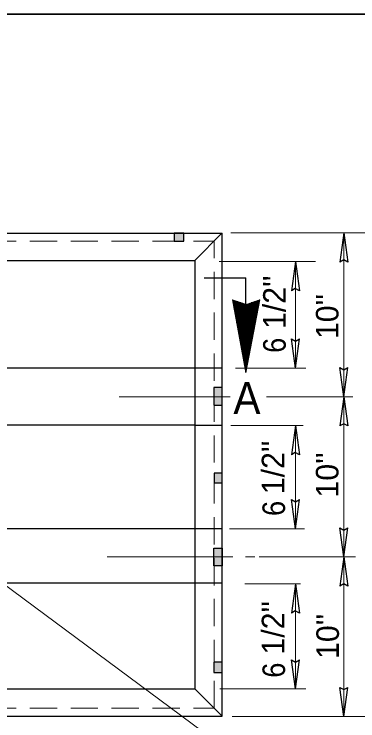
# Model space of a CAD drawing. Extents: x 139 to 512, y -134 to 135.
# Drawn here: x 203.89 to 223.18, y 48.82 to 88.47 of the extents above; entities that cross this region are included whole.
import ezdxf

# ---------------------------------------------------------------- set-up
doc = ezdxf.new("R2010")
doc.units = 0
doc.header["$LTSCALE"] = 0.51
doc.linetypes.add('MEDIUM_DASHED', pattern=[4.5, 3, -1.5])
doc.layers.add('1', color=7, linetype='Continuous', lineweight=13)

msp = doc.modelspace()

# ---------------------------------------------------------------- hatches: boundary and pattern name
at = {"layer": '1'}
for points in [[(212.8688, 75.7259), (213.4122, 75.7259), (213.4122, 76.1752), (212.8688, 76.1752)], [(215.1012, 66.5294), (215.5722, 66.5294), (215.5722, 67.5198), (215.1012, 67.5198)], [(215.5549, 62.1662), (215.5549, 62.716), (215.1068, 62.716), (215.1068, 62.1662)], [(215.1012, 58.5089), (215.5722, 58.5089), (215.5722, 57.517), (215.1012, 57.517)], [(215.1012, 51.5227), (215.5546, 51.5227), (215.5546, 52.1054), (215.1012, 52.1054)]]:
    msp.add_hatch(color=256, dxfattribs=at).paths.add_polyline_path(points)

# ---------------------------------------------------------------- linework, layer by layer
at = {"layer": '1', "lineweight": 35}
msp.add_line((174.5314, 88.4688), (499.5068, 88.4688), dxfattribs=at)
at = {"layer": '1', "lineweight": 25}
for p, q in [((188.2516, 76.18), (215.5564, 76.18)), ((214.0313, 74.653), (215.5467, 76.1707)), ((215.5564, 49.0847), (215.5564, 76.18)), ((222.3908, 76.1932), (222.1654, 74.5529)), ((222.3908, 76.1932), (222.6158, 74.5529)), ((189.7774, 74.653), (214.0414, 74.653)), ((214.0414, 50.6114), (214.0414, 74.653)), ((219.6724, 74.5829), (219.4463, 72.943)), ((219.6724, 74.5829), (219.8974, 72.943)), ((214.5496, 73.6792), (216.8971, 73.6792)), ((216.8971, 68.9755), (216.8971, 73.6792)), ((219.6736, 68.6042), (219.4482, 70.2445)), ((219.6736, 68.6042), (219.8989, 70.2445)), ((189.7774, 68.6238), (214.0414, 68.6238)), ((222.3919, 67.0012), (222.1669, 68.6414)), ((222.3919, 67.0012), (222.6181, 68.6414)), ((222.3908, 67.0007), (222.1654, 65.3609)), ((222.3908, 67.0007), (222.6158, 65.3609)), ((189.7774, 65.4179), (214.0414, 65.4179)), ((219.6724, 65.3852), (219.4463, 63.745)), ((219.6724, 65.3852), (219.8974, 63.745)), ((219.6736, 59.5994), (219.4482, 61.2392)), ((219.6736, 59.5994), (219.8989, 61.2392)), ((189.7774, 59.6174), (214.0414, 59.6174)), ((222.3919, 58.012), (222.1669, 59.6519)), ((222.3919, 58.012), (222.6181, 59.6519)), ((222.3908, 58.0112), (222.1654, 56.3714)), ((222.3908, 58.0112), (222.6158, 56.3714)), ((189.7774, 56.5645), (214.0414, 56.5645)), ((219.6724, 56.5019), (219.4463, 54.8612)), ((219.6724, 56.5019), (219.8974, 54.8612)), ((219.6736, 50.6054), (219.4482, 52.2452)), ((219.6736, 50.6054), (219.8989, 52.2452)), ((189.7774, 50.6114), (214.0414, 50.6114)), ((214.0568, 50.6043), (215.5576, 49.0735)), ((222.3919, 49.057), (222.1669, 50.6965)), ((222.3919, 49.057), (222.6181, 50.6965)), ((188.2516, 49.0847), (215.5564, 49.0847))]:
    msp.add_line(p, q, dxfattribs=at)
at = {"layer": '1'}
for p, q in [((216.0571, 76.1935), (225.7504, 76.1935)), ((222.3916, 67.0007), (222.3916, 76.1935)), ((215.3989, 74.5829), (220.8102, 74.5829)), ((219.6728, 68.6039), (219.6728, 74.5829)), ((216.1437, 72.4334), (216.1696, 72.4334)), ((216.1493, 72.4034), (216.2599, 72.4034)), ((216.1546, 72.373), (216.3511, 72.373)), ((216.1602, 72.343), (216.4422, 72.343)), ((216.1658, 72.313), (216.5329, 72.313)), ((216.1666, 72.4338), (216.1666, 72.307)), ((216.1714, 72.283), (216.6241, 72.283)), ((216.1767, 72.2527), (216.7152, 72.2527)), ((216.1823, 72.2227), (216.8063, 72.2227)), ((216.1879, 72.1927), (216.8971, 72.1927)), ((216.1966, 72.4237), (216.1966, 72.1424)), ((216.2269, 72.4142), (216.2269, 71.9785)), ((216.2569, 72.4042), (216.2569, 71.8139)), ((216.2869, 72.394), (216.2869, 71.6492)), ((216.3169, 72.3839), (216.3169, 71.4854)), ((216.3473, 72.3742), (216.3473, 71.3208)), ((216.3773, 72.364), (216.3773, 71.1562)), ((216.4073, 72.3547), (216.4073, 70.9927)), ((216.4373, 72.3449), (216.4373, 70.828)), ((216.4677, 72.3347), (216.4677, 70.6634)), ((216.4977, 72.3247), (216.4977, 70.4995)), ((216.5277, 72.3145), (216.5277, 70.3349)), ((216.5577, 72.3047), (216.5577, 70.1702)), ((216.5881, 72.2947), (216.5881, 70.0064)), ((216.6181, 72.2849), (216.6181, 69.8418)), ((216.6481, 72.2747), (216.6481, 69.6775)), ((216.6781, 72.265), (216.6781, 69.5132)), ((216.7084, 72.2549), (216.7084, 69.3487)), ((216.7384, 72.2447), (216.7384, 69.1847)), ((216.7684, 72.2347), (216.7684, 69.0205)), ((216.7984, 72.2253), (216.7984, 68.8559)), ((216.8288, 72.2152), (216.8288, 68.6917)), ((216.8588, 72.205), (216.8588, 68.5274)), ((216.8888, 72.1949), (216.8888, 68.3627)), ((216.9188, 72.1855), (216.9188, 68.4712)), ((216.9387, 72.1927), (217.6253, 72.1927)), ((216.9492, 72.1964), (216.9492, 68.6294)), ((216.9792, 72.2065), (216.9792, 68.788)), ((217.0092, 72.217), (217.0092, 68.9467)), ((217.0261, 72.2227), (217.6313, 72.2227)), ((217.0392, 72.2272), (217.0392, 69.1052)), ((217.0696, 72.2377), (217.0696, 69.2639)), ((217.0996, 72.2485), (217.0996, 69.4225)), ((217.1127, 72.2527), (217.6369, 72.2527)), ((217.1296, 72.259), (217.1296, 69.5807)), ((217.1596, 72.2687), (217.1596, 69.7394)), ((217.1899, 72.2793), (217.1899, 69.8984)), ((217.1997, 72.283), (217.6426, 72.283)), ((217.2199, 72.2897), (217.2199, 70.0567)), ((217.2499, 72.3007), (217.2499, 70.2152)), ((217.2799, 72.3107), (217.2799, 70.3739)), ((217.2871, 72.313), (217.6486, 72.313)), ((217.3103, 72.3209), (217.3103, 70.5329)), ((217.3403, 72.3314), (217.3403, 70.6915)), ((217.3703, 72.3415), (217.3703, 70.8502)), ((217.3741, 72.343), (217.6542, 72.343)), ((217.4003, 72.352), (217.4003, 71.0084)), ((217.4307, 72.3629), (217.4307, 71.167)), ((217.4607, 72.373), (217.4607, 71.326)), ((217.4614, 72.373), (217.6602, 72.373)), ((217.4907, 72.3832), (217.4907, 71.4843)), ((217.5207, 72.3937), (217.5207, 71.6429)), ((217.5481, 72.4034), (217.6654, 72.4034)), ((217.5511, 72.4042), (217.5511, 71.8015)), ((217.5811, 72.415), (217.5811, 71.9597)), ((217.6111, 72.4252), (217.6111, 72.1187)), ((217.6351, 72.4334), (217.6711, 72.4334)), ((217.6411, 72.4352), (217.6411, 72.2774)), ((217.6714, 72.4458), (217.6714, 72.4357)), ((216.1936, 72.1627), (217.6201, 72.1627)), ((216.1988, 72.1322), (217.6144, 72.1322)), ((216.2044, 72.1022), (217.6084, 72.1022)), ((216.2101, 72.0722), (217.6028, 72.0722)), ((216.2157, 72.0422), (217.5968, 72.0422)), ((216.2209, 72.0119), (217.5912, 72.0119)), ((216.2266, 71.9819), (217.5859, 71.9819)), ((216.2322, 71.9519), (217.5799, 71.9519)), ((216.2378, 71.9219), (217.5743, 71.9219)), ((216.2427, 71.8915), (217.5683, 71.8915)), ((216.2483, 71.8615), (217.5627, 71.8615)), ((216.2539, 71.8315), (217.5571, 71.8315)), ((216.2596, 71.8015), (217.5511, 71.8015)), ((216.2648, 71.7712), (217.5458, 71.7712)), ((216.2704, 71.7412), (217.5402, 71.7412)), ((216.2761, 71.7112), (217.5342, 71.7112)), ((216.2817, 71.6812), (217.5286, 71.6812)), ((216.2869, 71.6508), (217.5226, 71.6508)), ((216.2926, 71.6208), (217.5169, 71.6208)), ((216.2982, 71.5907), (217.5117, 71.5907)), ((216.3038, 71.5607), (217.5057, 71.5607)), ((216.3091, 71.5304), (217.5001, 71.5304)), ((216.3147, 71.5004), (217.4941, 71.5004)), ((216.3203, 71.4704), (217.4884, 71.4704)), ((216.3259, 71.4404), (217.4828, 71.4404)), ((216.3312, 71.41), (217.4768, 71.41)), ((216.3368, 71.38), (217.4716, 71.38)), ((216.3424, 71.35), (217.4659, 71.35)), ((216.3481, 71.32), (217.4599, 71.32)), ((216.3533, 71.2897), (217.4543, 71.2897)), ((216.3589, 71.2597), (217.4483, 71.2597)), ((216.3646, 71.2297), (217.4427, 71.2297)), ((216.3702, 71.1997), (217.4374, 71.1997)), ((216.3754, 71.1692), (217.4314, 71.1692)), ((216.3811, 71.1393), (217.4258, 71.1393)), ((216.3863, 71.1093), (217.4198, 71.1093)), ((216.3919, 71.0793), (217.4142, 71.0793)), ((216.3972, 71.0489), (217.4086, 71.0489)), ((216.4028, 71.0189), (217.4026, 71.0189)), ((216.4084, 70.9889), (217.3973, 70.9889)), ((216.4141, 70.9589), (217.3917, 70.9589)), ((216.4193, 70.9285), (217.3857, 70.9285)), ((216.4249, 70.8985), (217.3801, 70.8985)), ((216.4306, 70.8685), (217.3741, 70.8685)), ((216.4362, 70.8385), (217.3684, 70.8385)), ((216.4414, 70.8082), (217.3632, 70.8082)), ((216.4471, 70.7782), (217.3572, 70.7782)), ((216.4527, 70.7482), (217.3516, 70.7482)), ((216.4583, 70.7182), (217.3456, 70.7182)), ((216.4636, 70.6877), (217.3399, 70.6877)), ((216.4692, 70.6577), (217.3343, 70.6577)), ((216.4748, 70.6277), (217.3283, 70.6277)), ((216.4797, 70.5977), (217.3231, 70.5977)), ((216.4853, 70.5674), (217.3174, 70.5674)), ((216.4909, 70.5374), (217.3114, 70.5374)), ((216.4966, 70.5074), (217.3058, 70.5074)), ((216.5018, 70.4774), (217.2998, 70.4774)), ((216.5074, 70.447), (217.2942, 70.447)), ((216.5131, 70.417), (217.2889, 70.417)), ((216.5187, 70.387), (217.2829, 70.387)), ((216.5236, 70.357), (217.2773, 70.357)), ((216.5292, 70.3267), (217.2713, 70.3267)), ((216.5348, 70.2967), (217.2657, 70.2967)), ((216.5404, 70.2667), (217.2601, 70.2667)), ((216.5457, 70.2367), (217.2541, 70.2367)), ((216.5513, 70.2062), (217.2488, 70.2062)), ((216.5569, 70.1762), (217.2432, 70.1762)), ((216.5626, 70.1462), (217.2372, 70.1462)), ((216.5678, 70.1162), (217.2316, 70.1162)), ((216.5734, 70.0859), (217.2256, 70.0859)), ((216.5791, 70.0559), (217.2199, 70.0559)), ((216.5847, 70.0259), (217.2147, 70.0259)), ((216.5899, 69.9959), (217.2087, 69.9959)), ((216.5956, 69.9655), (217.2031, 69.9655)), ((216.6012, 69.9355), (217.1971, 69.9355)), ((216.6068, 69.9055), (217.1914, 69.9055)), ((216.6121, 69.8755), (217.1858, 69.8755)), ((216.6177, 69.8452), (217.1798, 69.8452)), ((216.6233, 69.8152), (217.1746, 69.8152)), ((216.6289, 69.7852), (217.1689, 69.7852)), ((216.6342, 69.7552), (217.1629, 69.7552)), ((216.6398, 69.7248), (217.1573, 69.7248)), ((216.6454, 69.6947), (217.1513, 69.6947)), ((216.6511, 69.6647), (217.1457, 69.6647)), ((216.6563, 69.6347), (217.1404, 69.6347)), ((216.6619, 69.6044), (217.1344, 69.6044)), ((216.6672, 69.5744), (217.1288, 69.5744)), ((216.6728, 69.5444), (217.1228, 69.5444)), ((216.6781, 69.5144), (217.1172, 69.5144)), ((216.6837, 69.484), (217.1116, 69.484)), ((216.6893, 69.454), (217.1056, 69.454)), ((216.6949, 69.424), (217.1003, 69.424)), ((216.7002, 69.394), (217.0947, 69.394)), ((216.7058, 69.3637), (217.0887, 69.3637)), ((216.7114, 69.3337), (217.0831, 69.3337)), ((216.7171, 69.3037), (217.0771, 69.3037)), ((216.7223, 69.2737), (217.0714, 69.2737)), ((216.7279, 69.2433), (217.0662, 69.2433)), ((216.7336, 69.2133), (217.0602, 69.2133)), ((216.7392, 69.1833), (217.0546, 69.1833)), ((216.7444, 69.1532), (217.0486, 69.1532)), ((216.7501, 69.1229), (217.0429, 69.1229)), ((216.7557, 69.0929), (217.0373, 69.0929)), ((216.7613, 69.0629), (217.0313, 69.0629)), ((216.7666, 69.0329), (217.0261, 69.0329)), ((216.7722, 69.0025), (217.0204, 69.0025)), ((216.3128, 68.6039), (220.2623, 68.6039)), ((216.7778, 68.9725), (217.0144, 68.9725)), ((216.7834, 68.9425), (217.0088, 68.9425)), ((216.7887, 68.9125), (217.0028, 68.9125)), ((216.7943, 68.8822), (216.9972, 68.8822)), ((216.7999, 68.8522), (216.9919, 68.8522)), ((216.8056, 68.8222), (216.9859, 68.8222)), ((216.8104, 68.7922), (216.9803, 68.7922)), ((216.8161, 68.7617), (216.9743, 68.7617)), ((216.8217, 68.7317), (216.9687, 68.7317)), ((216.8273, 68.7018), (216.9631, 68.7018)), ((216.8326, 68.6718), (216.9571, 68.6718)), ((216.8382, 68.6414), (216.9518, 68.6414)), ((216.8438, 68.6114), (216.9462, 68.6114)), ((216.8494, 68.5814), (216.9402, 68.5814)), ((216.8547, 68.5514), (216.9346, 68.5514)), ((216.8603, 68.521), (216.9286, 68.521)), ((216.8659, 68.491), (216.9229, 68.491)), ((216.8716, 68.461), (216.9177, 68.461)), ((216.8768, 68.431), (216.9117, 68.431)), ((216.8824, 68.4007), (216.9061, 68.4007)), ((216.8881, 68.3707), (216.9001, 68.3707)), ((216.8937, 68.3407), (216.8944, 68.3407)), ((209.7916, 67.0007), (216.0042, 67.0007)), ((218.0513, 67.0007), (222.8986, 67.0007)), ((216.0571, 65.3852), (220.1146, 65.3852)), ((219.6728, 59.599), (219.6728, 65.3852)), ((215.9817, 59.599), (220.1899, 59.599)), ((209.1177, 58.0112), (216.1538, 58.0112)), ((216.8667, 58.0112), (217.3906, 58.0112)), ((217.6347, 58.0112), (223.0516, 58.0112)), ((216.8348, 56.5022), (219.9642, 56.5022)), ((219.6728, 50.6047), (219.6728, 56.5022)), ((215.4256, 50.6047), (220.2646, 50.6047)), ((216.1321, 49.0567), (225.6049, 49.0567))]:
    msp.add_line(p, q, dxfattribs=at)
at = {"layer": '1', "linetype": 'MEDIUM_DASHED'}
for p, q in [((215.1064, 49.5347), (215.1064, 75.73)), ((188.7016, 49.5347), (215.1064, 49.5347))]:
    msp.add_line(p, q, dxfattribs=at)
at = {"layer": '1', "linetype": 'MEDIUM_DASHED', "lineweight": 25}
for p, q in [((214.0718, 68.6238), (215.5564, 68.6238)), ((214.0351, 65.41), (215.5564, 65.41)), ((214.0414, 59.6174), (215.5564, 59.6174)), ((214.0414, 56.5645), (215.5564, 56.5645))]:
    msp.add_line(p, q, dxfattribs=at)
at = {"layer": '1', "lineweight": 25}
for points in [[(212.8688, 75.7259), (213.4122, 75.7259), (213.4122, 76.1752), (212.8688, 76.1752)], [(215.1012, 66.5294), (215.5722, 66.5294), (215.5722, 67.5198), (215.1012, 67.5198)], [(215.5549, 62.1662), (215.5549, 62.716), (215.1068, 62.716), (215.1068, 62.1662)], [(215.1012, 58.5089), (215.5722, 58.5089), (215.5722, 57.517), (215.1012, 57.517)], [(215.1012, 51.5227), (215.5546, 51.5227), (215.5546, 52.1054), (215.1012, 52.1054)]]:
    msp.add_lwpolyline(points, close=True, dxfattribs=at)
at = {"layer": '1', "linetype": 'MEDIUM_DASHED'}
msp.add_lwpolyline([(188.7016, 49.5347), (188.7016, 75.73), (215.1064, 75.73)], dxfattribs=at)
at = {"layer": '1', "lineweight": 25}
for points in [[(222.6158, 74.5529), (222.3878, 74.68), (222.1654, 74.5529)], [(219.8974, 72.943), (219.6694, 73.0697), (219.4463, 72.943)], [(219.4482, 70.2445), (219.6754, 70.1178), (219.8989, 70.2445)], [(222.1669, 68.6414), (222.3949, 68.5147), (222.6181, 68.6414)], [(222.6158, 65.3609), (222.3878, 65.4877), (222.1654, 65.3609)], [(219.8974, 63.745), (219.6694, 63.8722), (219.4463, 63.745)], [(219.4482, 61.2392), (219.6754, 61.1125), (219.8989, 61.2392)], [(222.1669, 59.6519), (222.3949, 59.5252), (222.6181, 59.6519)], [(222.6158, 56.3714), (222.3878, 56.4982), (222.1654, 56.3714)], [(219.8974, 54.8612), (219.6694, 54.9887), (219.4463, 54.8612)], [(219.4482, 52.2452), (219.6754, 52.1185), (219.8989, 52.2452)], [(222.1669, 50.6965), (222.3949, 50.5697), (222.6181, 50.6965)]]:
    msp.add_lwpolyline(points, dxfattribs=at)
at = {"layer": '1'}
msp.add_lwpolyline([(217.6733, 72.4462), (216.8941, 68.3369), (216.1422, 72.4424), (216.9181, 72.1855)], close=True, dxfattribs=at)
for points in [[(222.3916, 49.0567), (222.3916, 58.0112), (222.3916, 67.0007)], [(202.0321, 57.4202), (224.4766, 40.7957), (245.0806, 40.7957), (277.9444, 51.7817)]]:
    msp.add_lwpolyline(points, dxfattribs=at)

# ---------------------------------------------------------------- texts
for s, p in [("1/2''", (219.1302, 70.804)), ("10''", (222.0919, 70.2377)), ("1/2''", (219.0533, 61.5374)), ("10''", (222.0897, 61.3484)), ("1/2''", (219.0533, 52.5392)), ("10''", (222.1178, 52.2925))]:
    msp.add_text(s, height=1.268, rotation=90, dxfattribs=at).set_placement(p)
at = {"layer": '1', "width": 0.9}
for p in [(219.1306, 69.4634), (219.0919, 60.3122), (219.0919, 51.2372)]:
    msp.add_text('6', height=1.268, rotation=90, dxfattribs=at).set_placement(p)
at = {"layer": '1', "width": 0.95}
msp.add_text('A', height=1.8, dxfattribs=at).set_placement((216.1913, 66.0277))

doc.saveas('drawing.dxf')
